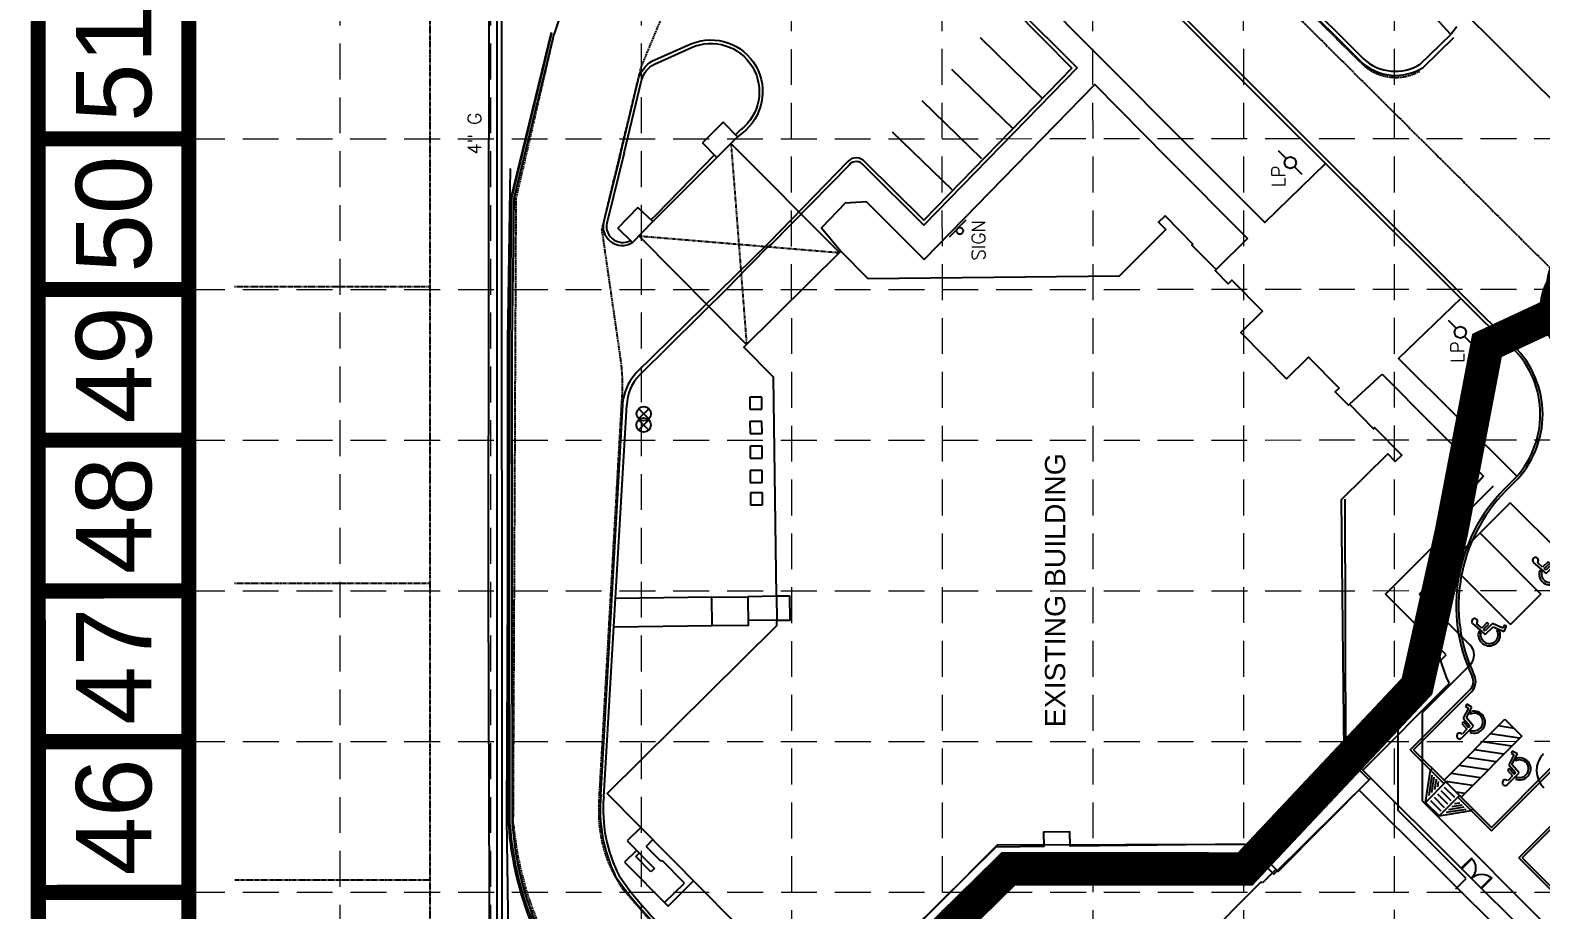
# Model space of a CAD drawing. Extents: x 4104 to 5368, y 3888 to 5908.
# Drawn here: x 4103.9 to 4419.7, y 5335.4 to 5519.3 of the extents above; entities that cross this region are included whole.
import ezdxf
from ezdxf.enums import TextEntityAlignment as Align

# ---------------------------------------------------------------- set-up
doc = ezdxf.new("R2010")
doc.units = 0
doc.header["$LTSCALE"] = 0.4
doc.header["$MEASUREMENT"] = 0
for name, pattern in [('DASHED', [0.75, 0.5, -0.25]), ('HIDDEN', [0.375, 0.25, -0.125]), ('LGDASH', [1.75, 1.5, -0.25]), ('MEDDASH', [1, 0.75, -0.25]), ('PHANTOM', [2.5, 1.25, -0.25, 0.25, -0.25, 0.25, -0.25])]:
    doc.linetypes.add(name, pattern=pattern)
doc.layers.get('0').update_dxf_attribs({"linetype": 'CONTINUOUS'})
for name, color, linetype in [('ADJOINERS', 7, 'PHANTOM'), ('BASE', 7, 'CONTINUOUS'), ('BLDG', 3, 'CONTINUOUS'), ('BLDGE', 6, 'CONTINUOUS'), ('BLINE', 5, 'LGDASH'), ('BORDER', 4, 'CONTINUOUS'), ('BOUNDARY', 1, 'CONTINUOUS'), ('BUILDING', 3, 'CONTINUOUS'), ('DOOR', 2, 'CONTINUOUS'), ('ECURB', 5, 'CONTINUOUS'), ('EFNC', 2, 'FENCE'), ('EGAS', 2, 'CONTINUOUS'), ('ESW', 2, 'CONTINUOUS'), ('EUTIL', 2, 'CONTINUOUS'), ('FIRELANE', 2, 'MEDDASH'), ('GRID', 254, 'HIDDEN'), ('HC', 2, 'CONTINUOUS'), ('LEGEND', 7, 'CONTINUOUS'), ('LIMITS OF DISTURBANCE', 1, 'HIDDEN'), ('PCURB', 6, 'CONTINUOUS'), ('PHASE2', 5, 'CONTINUOUS'), ('PSW', 7, 'CONTINUOUS'), ('SIGNS', 7, 'CONTINUOUS'), ('STRIPEE', 5, 'CONTINUOUS')]:
    doc.layers.add(name, color=color, linetype=linetype)
doc.styles.get("Standard").update_dxf_attribs({"font": 'ARIAL.TTF'})
doc.styles.add('TEXT80', font='simplex.shx', dxfattribs={"height": 1.4})
doc.linetypes.add('FENCE', pattern='A,0.5,-0.2,["X",Standard,S=0.1,R=0,X=-0.1,Y=-0.05],-0.2', length=0.9)

# ---------------------------------------------------------------- blocks, each defined once
blk = doc.blocks.new('HC')
for p, q in [((-1.64, 0.11), (-1.7, 0.95)), ((-1.42, 4.6), (-0.94, -1.46)), ((-0.21, 1.07), (-0.38, 3.48)), ((2.55, 1.07), (-0.21, 1.07)), ((-0.17, 0.27), (2.54, 0.23)), ((-0.04, -0.54), (-0.17, 0.27)), ((2.54, 0.23), (2.55, 1.07)), ((-0.94, -1.46), (2.96, -1.46)), ((3.64, -0.52), (-0.04, -0.54)), ((2.96, -1.46), (4.63, -5.46)), ((3.08, -3.16), (3.58, -4.29)), ((5.13, -4.25), (3.64, -0.52)), ((4.63, -5.46), (6.54, -4.73)), ((6.23, -3.87), (5.13, -4.25)), ((6.54, -4.73), (6.23, -3.87))]:
    blk.add_line(p, q)
for centre, radius, start, end in [((-0.33, 4.55), 1.04, 267.3924, 175.6045), ((-0.01, -2.54), 3.93, 116.6678, 333.5648), ((0.05, -2.57), 3.14, 121.8647, 347.727)]:
    blk.add_arc(centre, radius, start, end)
blk = doc.blocks.new('pdss02')
at = {"color": 0, "linetype": 'ByBlock'}
for p, q in [((0, 0.5), (0, 0)), ((0, 0), (0.03, 0)), ((0.03, 0.499), (0.03, 0)), ((0.97, 0.499), (0.97, 0)), ((0.97, 0), (1, 0)), ((1, 0.5), (1, 0))]:
    blk.add_line(p, q, dxfattribs=at)
for centre, start, end in [((0, 0), 0, 90), ((1, 0), 90, 180)]:
    blk.add_arc(centre, 0.5, start, end, dxfattribs=at)

msp = doc.modelspace()

# ---------------------------------------------------------------- linework, layer by layer
for p, q in [((4404.2, 5378.36), (4403.94, 5377.89)), ((4403.94, 5377.89), (4404.54, 5377.55)), ((4404.13, 5375.52), (4405.26, 5377.79)), ((4405.26, 5377.79), (4404.2, 5378.36)), ((4403.55, 5374.68), (4403.17, 5374.37)), ((4404.54, 5377.55), (4403.46, 5375.46)), ((4403.46, 5375.46), (4404.88, 5373.84)), ((4404.57, 5373.47), (4403.55, 5374.68)), ((4405.63, 5373.79), (4404.13, 5375.52)), ((4404.84, 5376.22), (4405.15, 5376.88)), ((4403.13, 5371.25), (4405.63, 5373.79)), ((4403.17, 5374.37), (4404.23, 5373.14)), ((4404.23, 5373.14), (4403.23, 5372.14)), ((4404.88, 5373.84), (4404.57, 5373.47)), ((4405.21, 5372.88), (4404.86, 5372.53)), ((4413.73, 5368.6), (4413.47, 5368.13)), ((4414.79, 5368.03), (4413.73, 5368.6)), ((4414.06, 5367.79), (4412.99, 5365.7)), ((4412.99, 5365.7), (4414.41, 5364.08)), ((4413.47, 5368.13), (4414.06, 5367.79)), ((4413.66, 5365.76), (4414.79, 5368.03)), ((4415.16, 5364.04), (4413.66, 5365.76)), ((4414.37, 5366.47), (4414.68, 5367.12)), ((4412.66, 5361.5), (4415.16, 5364.04)), ((4413.07, 5364.92), (4412.7, 5364.61)), ((4412.7, 5364.61), (4413.76, 5363.39)), ((4413.76, 5363.39), (4412.76, 5362.39)), ((4414.1, 5363.71), (4413.07, 5364.92)), ((4414.41, 5364.08), (4414.1, 5363.71)), ((4414.73, 5363.12), (4414.39, 5362.77))]:
    msp.add_line(p, q)
for centre, radius, start, end in [((4405.74, 5374.66), 1.84, 252.8117, 118.674), ((4405.75, 5374.62), 2.3, 247.6148, 104.5118), ((4402.74, 5371.76), 0.608, 38.3395, 306.5516), ((4415.27, 5364.9), 1.84, 252.8117, 118.674), ((4415.28, 5364.86), 2.3, 247.6148, 104.5118), ((4412.26, 5362), 0.608, 38.3395, 306.5516)]:
    msp.add_arc(centre, radius, start, end)
at = {"layer": 'ADJOINERS', "color": 253}
for p, q in [((4187.6, 5015.63), (4187.44, 5723.64)), ((4187.5, 5465.63), (4146.63, 5465.62)), ((4187.51, 5403.63), (4146.64, 5403.62)), ((4187.53, 5341.63), (4146.65, 5341.62))]:
    msp.add_line(p, q, dxfattribs=at)
at = {"layer": 'BASE', "const_width": 3.15}
for points in [[(5365.93, 3890.34), (5365.48, 5906.33), (4105.48, 5906.05), (4105.93, 3890.05)], [(5334.43, 3921.76), (5334.05, 5874.92), (4136.97, 5874.61), (4137.37, 3921.89)]]:
    msp.add_lwpolyline(points, close=True, dxfattribs=at)
for points in [[(4137.07, 5496.56), (4105.57, 5496.55)], [(4137.08, 5465.06), (4105.58, 5465.05)], [(4137.08, 5433.56), (4105.58, 5433.55)], [(4137.09, 5402.06), (4105.59, 5402.05)], [(4137.1, 5370.56), (4105.6, 5370.55)], [(4137.11, 5339.06), (4105.61, 5339.05)]]:
    msp.add_lwpolyline(points, dxfattribs=at)
at = {"layer": 'BLDG', "color": 7}
msp.add_line((4384.15, 5362.91), (4426.22, 5321.07), dxfattribs=at)
at = {"layer": 'BLDGE', "color": 7}
for p, q in [((4248.74, 5500.03), (4244.41, 5495.76)), ((4251.79, 5496.95), (4248.74, 5500.03)), ((4247.47, 5492.67), (4244.41, 5495.76)), ((4247.47, 5492.67), (4251.79, 5496.95)), ((4230.94, 5482.24), (4226.75, 5477.87)), ((4234.03, 5479.28), (4230.94, 5482.24)), ((4234.03, 5479.28), (4229.84, 5474.91)), ((4229.84, 5474.91), (4226.75, 5477.87))]:
    msp.add_line(p, q, dxfattribs=at)
at = {"layer": 'BLDGE', "color": 7, "linetype": 'HIDDEN'}
for p, q in [((4250.39, 5495.57), (4253.66, 5453.58)), ((4231.15, 5476.28), (4273.07, 5472.78))]:
    msp.add_line(p, q, dxfattribs=at)
at = {"layer": 'BLDGE', "color": 7, "flags": 128}
msp.add_lwpolyline([(4273.07, 5472.78), (4250.39, 5495.57)], dxfattribs=at)
at = {"layer": 'BLDGE', "color": 7}
for points in [[(4246.95, 5493.2), (4234.69, 5480.58), (4233.63, 5479.66)], [(4231.15, 5476.28), (4253.66, 5453.58)]]:
    msp.add_lwpolyline(points, dxfattribs=at)
at = {"layer": 'BLDGE', "color": 7, "flags": 128}
for points in [[(4270.31, 5313.44), (4224.49, 5359.74), (4259.97, 5394.84), (4259.95, 5395.94), (4262.75, 5395.98), (4262.69, 5400.98), (4259.89, 5400.94), (4259.29, 5446.77), (4253.1, 5453.03), (4273.36, 5473.07), (4278.99, 5467.38), (4331.59, 5467.94), (4341.33, 5477.58), (4339.78, 5479.14), (4341.13, 5480.48), (4346.97, 5474.58), (4346.76, 5474.37), (4351.82, 5469.25), (4351.61, 5469.04), (4354.35, 5466.26), (4355.13, 5467.04), (4361.53, 5460.57), (4356.98, 5456.07), (4366.55, 5446.4), (4371.1, 5450.9), (4377.5, 5444.43), (4376.72, 5443.66), (4379.46, 5440.89), (4379.67, 5441.1), (4384.74, 5435.98), (4384.95, 5436.19), (4390.6, 5430.47), (4389.25, 5429.14), (4387.71, 5430.7), (4377.97, 5421.07), (4378.53, 5368.6), (4384.15, 5362.91), (4363.89, 5342.87), (4357.7, 5349.12), (4321.28, 5348.71), (4321.25, 5351.71), (4315.75, 5351.65), (4315.78, 5348.65), (4305.78, 5348.53)], [(4253.89, 5400.86), (4253.97, 5394.86), (4246.47, 5394.76), (4246.39, 5400.76)]]:
    msp.add_lwpolyline(points, close=True, dxfattribs=at)
at = {"layer": 'BLINE', "color": 252}
msp.add_line((4202.45, 5687.63), (4947, 4946.93), dxfattribs=at)
at = {"layer": 'BORDER', "color": 7}
for p, q in [((4381.69, 5360.43), (4445.02, 5297.43)), ((4364.32, 5343.85), (4361.5, 5341.02)), ((4361.23, 5341.28), (4318.14, 5297.97)), ((4361.5, 5341.02), (4361.23, 5341.28))]:
    msp.add_line(p, q, dxfattribs=at)
msp.add_lwpolyline([(4378.71, 5421.24), (4378.84, 5367.49), (4383.8, 5362.56), (4364.75, 5343.43), (4359.67, 5348.47), (4359.67, 5349.06), (4306.05, 5348.92), (4270.44, 5313.12), (4265.44, 5318.09)], dxfattribs=at)
at = {"layer": 'BOUNDARY', "color": 7}
for p, q in [((4202.44, 5723.64), (4514.96, 5412.01)), ((4202.64, 4833.31), (4202.44, 5723.64))]:
    msp.add_line(p, q, dxfattribs=at)
at = {"layer": 'BUILDING'}
msp.add_line((4384.95, 5436.19), (4384.95, 5436.19), dxfattribs=at)
msp.add_line((4384.95, 5436.19), (4384.95, 5436.19), dxfattribs=at)
at = {"layer": 'ECURB', "color": 7}
for p, q in [((4326.81, 5539.3), (4357.84, 5508.21)), ((4327.28, 5539.91), (4358.22, 5508.89)), ((4199.77, 5525.65), (4199.72, 5467.26)), ((4204.31, 5483.67), (4212.87, 5518.83)), ((4204.6, 5484.21), (4212.96, 5518.66)), ((4205.1, 5484.15), (4213.45, 5518.54)), ((4394.45, 5512.18), (4400.86, 5518.39)), ((4395.11, 5511.51), (4401.51, 5517.72)), ((4357.84, 5508.21), (4403.04, 5463.14)), ((4358.22, 5508.89), (4403.58, 5463.61)), ((4203.94, 5454.22), (4204.31, 5483.67)), ((4204.17, 5454.08), (4204.6, 5484.21)), ((4204.67, 5454.08), (4205.1, 5484.15)), ((4199.72, 5467.26), (4199.64, 5401.87)), ((4403.04, 5463.14), (4413.61, 5452.63)), ((4403.58, 5463.61), (4414.14, 5453.17)), ((4203.94, 5403.16), (4203.94, 5454.22)), ((4204.13, 5403.23), (4204.17, 5454.08)), ((4204.63, 5403.23), (4204.67, 5454.08)), ((4223.19, 5359.43), (4227.89, 5442.2)), ((4223.79, 5359.05), (4228.62, 5440.9)), ((4203.89, 5353.17), (4203.94, 5403.16)), ((4204.19, 5353.39), (4204.13, 5403.23)), ((4204.69, 5353.41), (4204.63, 5403.23)), ((4199.64, 5401.87), (4199.86, 5338.28)), ((4226.28, 5342.38), (4226.28, 5342.38)), ((4227.02, 5342.52), (4227.02, 5342.52)), ((4199.86, 5338.28), (4199.87, 5275.34))]:
    msp.add_line(p, q, dxfattribs=at)
at = {"layer": 'ECURB', "color": 7, "flags": 128}
for points in [[(4175.9, 5763.78), (4210.55, 5729.32), (4236.94, 5702.75, -0.423735), (4236.27, 5680.86), (4227.8, 5674.58), (4208.27, 5674.42), (4208.08, 5614.67), (4208.21, 5553.44), (4220.89, 5553.37, -0.489479), (4224.5, 5548.71), (4217.02, 5529.29), (4213.45, 5518.54)], [(4254.81, 5665.96), (4252.84, 5664.5), (4250.61, 5661.63), (4249.86, 5659.43), (4249.76, 5635.02, 0.59375), (4256.82, 5631.26), (4267.69, 5641.85), (4298.16, 5611.58), (4330.82, 5578.68), (4320.32, 5568.23, 0.790805), (4322.6, 5564.14), (4325.03, 5564.34, -0.151099), (4332.39, 5562.44), (4339.97, 5554.69), (4382.07, 5512.73, 0.344268), (4395.11, 5511.51)], [(4340.31, 5555.43), (4340.45, 5555.28), (4382.68, 5513.22, 0.336546), (4394.45, 5512.18)], [(4327.28, 5539.91), (4327.28, 5539.91), (4327.28, 5539.91, 0.433305), (4321.85, 5540.46), (4309.41, 5527.51, 0.468128), (4309.32, 5523.83), (4321.67, 5511.34), (4290.71, 5479.53), (4278.42, 5491.68, 0.456554), (4274.84, 5491.86), (4258.29, 5474.85), (4230.65, 5447.71, 0.151384), (4227.89, 5442.2)], [(4326.81, 5539.3), (4326.81, 5539.3), (4325.86, 5540.06, 0.46363), (4322.56, 5540.09), (4309.95, 5527, 0.454269), (4309.77, 5524.32), (4322.74, 5511.44), (4290.71, 5478.5), (4278.09, 5491.06, 0.480134), (4275.17, 5491.16), (4258.87, 5474.56), (4258.19, 5474.04), (4250.85, 5466.59), (4250.21, 5465.9), (4231.19, 5447.12, 0.185649), (4228.62, 5440.9)], [(4227.27, 5493.34), (4227.27, 5493.34), (4230.97, 5508.84, -0.197944), (4233.98, 5512.87), (4241.26, 5516.05, -0.875772), (4253.47, 5498.4), (4251.79, 5496.95)], [(4227.27, 5493.34), (4227.27, 5493.34), (4223.91, 5479.61, 0.716895), (4229.84, 5474.91)]]:
    msp.add_lwpolyline(points, format="xyb", dxfattribs=at)
for points in [[(4402.04, 5519.89), (4402.04, 5519.89), (4400.86, 5518.39)], [(4247.47, 5492.67), (4234.03, 5479.28)]]:
    msp.add_lwpolyline(points, dxfattribs=at)
at = {"layer": 'ECURB', "color": 7}
for points in [[(4228.04, 5493.66), (4228.04, 5493.66), (4231.72, 5508.78, -0.22527), (4234.42, 5512.19), (4242.11, 5515.64, -0.887328), (4252.38, 5498.42), (4251.34, 5497.4)], [(4228.04, 5493.66), (4228.04, 5493.66), (4224.57, 5479.49, 0.691382), (4229.42, 5475.31)]]:
    msp.add_lwpolyline(points, format="xyb", dxfattribs=at)
for centre, radius, start, end in [((4254.96, 5356.38), 31.92, 174.5022, 206.0014), ((4254.28, 5356.43), 30.61, 175.1016, 207.0381), ((4270.22, 5357.71), 66.49, 183.9195, 221.0272), ((4268.43, 5357.44), 64.36, 183.6039, 219.2973), ((4268.43, 5357.44), 63.86, 183.6177, 219.3019), ((4284.35, 5382.41), 70.53, 214.5791, 230.8665), ((4278.75, 5377.19), 62.27, 213.8292, 231.5546)]:
    msp.add_arc(centre, radius, start, end, dxfattribs=at)
at = {"layer": 'EFNC', "color": 253, "flags": 128}
msp.add_lwpolyline([(4203.44, 5171.45), (4203.44, 5171.45), (4203.78, 5214.93), (4203.76, 5270.23), (4204.09, 5315.67), (4203.54, 5354.45), (4203.77, 5403.13), (4203.74, 5454.31), (4204.29, 5490.36)], dxfattribs=at)
at = {"layer": 'EGAS', "color": 254}
msp.add_line((4201.65, 4808.92), (4201.44, 5723.64), dxfattribs=at)
at = {"layer": 'ESW', "color": 7}
for p, q in [((4358.35, 5475.71), (4351.82, 5469.25)), ((4379.67, 5441.1), (4386.49, 5447.37)), ((4386.49, 5447.37), (4386.49, 5447.37)), ((4386.49, 5447.37), (4407.73, 5426.05)), ((4246.39, 5400.76), (4226.24, 5400.5)), ((4259.89, 5400.94), (4253.89, 5400.86)), ((4259.89, 5400.94), (4259.95, 5395.94)), ((4246.47, 5394.76), (4225.88, 5394.49)), ((4259.95, 5395.94), (4253.95, 5395.86))]:
    msp.add_line(p, q, dxfattribs=at)
at = {"layer": 'ESW', "color": 7, "flags": 128}
for points in [[(4400.86, 5518.39), (4400.86, 5518.39), (4396.14, 5523.52), (4363.67, 5555.69), (4326.46, 5592.82), (4292.12, 5627.15), (4259.52, 5659.6), (4253.91, 5664.52)], [(4326.37, 5507.85), (4326.37, 5507.85), (4290.75, 5471.33), (4278.7, 5483.41), (4274.27, 5483.09), (4269.29, 5477.94), (4273.36, 5473.07)], [(4326.34, 5508.03), (4341.61, 5492.61), (4358.35, 5475.71)]]:
    msp.add_lwpolyline(points, dxfattribs=at)
at = {"layer": 'ESW', "color": 7}
for points in [[(4312.08, 5529.2), (4345.27, 5495.79), (4361.98, 5479.07), (4374.67, 5491.43)], [(4402.98, 5463.2), (4389.97, 5450.66), (4414.7, 5426.05)]]:
    msp.add_lwpolyline(points, dxfattribs=at)
at = {"layer": 'EUTIL', "color": 7}
for p, q in [((4366.48, 5492.43), (4364.85, 5494.06)), ((4369.8, 5489.11), (4368.18, 5490.74)), ((4402.02, 5456.97), (4400.39, 5458.59)), ((4405.34, 5453.64), (4403.72, 5455.27)), ((4256.84, 5442.54), (4254.34, 5442.53)), ((4254.34, 5442.53), (4254.36, 5440.03)), ((4256.86, 5440.04), (4256.84, 5442.54)), ((4231.06, 5435.69), (4233.2, 5437.82)), ((4233.19, 5435.69), (4231.06, 5437.81)), ((4231.09, 5438.03), (4233.23, 5440.16)), ((4233.22, 5438.03), (4231.1, 5440.15)), ((4254.36, 5440.03), (4256.86, 5440.04)), ((4256.87, 5437.49), (4254.37, 5437.47)), ((4254.37, 5437.47), (4254.38, 5434.97)), ((4254.38, 5434.97), (4256.88, 5434.99)), ((4256.88, 5434.99), (4256.87, 5437.49)), ((4256.9, 5432.31), (4254.4, 5432.3)), ((4254.4, 5432.3), (4254.41, 5429.8)), ((4256.91, 5429.81), (4256.9, 5432.31)), ((4254.41, 5429.8), (4256.91, 5429.81)), ((4256.92, 5427.25), (4254.42, 5427.24)), ((4254.42, 5427.24), (4254.44, 5424.74)), ((4256.94, 5424.75), (4256.92, 5427.25)), ((4254.44, 5424.74), (4256.94, 5424.75)), ((4256.95, 5422.58), (4254.45, 5422.57)), ((4254.45, 5422.57), (4254.46, 5420.07)), ((4256.96, 5420.08), (4256.95, 5422.58)), ((4254.46, 5420.07), (4256.96, 5420.08)), ((4231.53, 5352.64), (4228.68, 5349.82)), ((4228.68, 5349.82), (4234.38, 5344.06)), ((4234.06, 5350.08), (4232.64, 5348.67)), ((4230.65, 5347.83), (4228.17, 5345.37)), ((4230.5, 5346.56), (4231.21, 5347.26)), ((4233.67, 5343.36), (4230.5, 5346.56)), ((4235.8, 5345.47), (4232.64, 5348.67)), ((4228.17, 5345.37), (4237.24, 5336.2)), ((4234.38, 5344.06), (4233.67, 5343.36)), ((4236.02, 5345.68), (4235.8, 5345.47)), ((4240.66, 5340.99), (4236.02, 5345.68)), ((4236.53, 5336.91), (4240.66, 5340.99)), ((4237.24, 5336.2), (4242.57, 5341.48))]:
    msp.add_line(p, q, dxfattribs=at)
for centre, radius in [((4367.33, 5491.59), 1.2), ((4402.87, 5456.12), 1.2), ((4232.13, 5436.75), 1.5), ((4232.16, 5439.09), 1.5)]:
    msp.add_circle(centre, radius, dxfattribs=at)
at = {"layer": 'FIRELANE', "color": 7}
for p, q in [((4231.6, 5511.5), (4237.31, 5525.22)), ((4205.49, 5484.09), (4213.45, 5518.54)), ((4223.43, 5477.63), (4231.6, 5511.5)), ((4204.89, 5353.33), (4205.49, 5484.09)), ((4227.26, 5451.12), (4223.43, 5477.63)), ((4222.79, 5357.21), (4227.57, 5441.47)), ((4235.33, 5331.09), (4227.84, 5339.66))]:
    msp.add_line(p, q, dxfattribs=at)
at = {"layer": 'FIRELANE', "color": 7, "flags": 128}
msp.add_lwpolyline([(4252.12, 5664.58), (4249.3, 5659.93), (4249.43, 5633.27), (4285.24, 5598.16), (4320.56, 5563.96), (4325.41, 5564.07, -0.212708), (4331.8, 5562.03), (4382.69, 5511.87, 0.311641), (4394.44, 5510.71)], format="xyb", dxfattribs=at)
at = {"layer": 'FIRELANE', "color": 7}
for centre, radius, start, end in [((4188.19, 5445.01), 39.54, 354.8632, 8.8775), ((4250.59, 5355.71), 27.84, 176.9089, 215.1983), ((4276.04, 5360.11), 71.47, 185.4495, 214.564)]:
    msp.add_arc(centre, radius, start, end, dxfattribs=at)
at = {"layer": 'GRID', "color": 252, "linetype": 'HIDDEN', "lineweight": 0, "ltscale": 75}
for p, q in [((4169.02, 3922.73), (4168.59, 5875.73)), ((4200.52, 3922.73), (4200.09, 5875.73)), ((4232.02, 3922.74), (4231.59, 5875.74)), ((4263.42, 3921.59), (4262.99, 5874.59)), ((4294.92, 3921.6), (4294.49, 5874.6)), ((4326.42, 3921.6), (4325.99, 5874.6)), ((4357.92, 3921.61), (4357.49, 5874.61)), ((4389.42, 3921.62), (4388.99, 5874.62)), ((4137.07, 5496.56), (5239.71, 5496.81)), ((4137.08, 5465.06), (5239.72, 5465.31)), ((4137.08, 5433.56), (5239.72, 5433.81)), ((4137.09, 5402.06), (5239.73, 5402.31)), ((4137.1, 5370.56), (5239.74, 5370.81)), ((4137.11, 5339.06), (5239.74, 5339.31))]:
    msp.add_line(p, q, dxfattribs=at)
at = {"layer": 'HC', "color": 252}
for p, q in [((4399.47, 5362.48), (4412.17, 5375.24)), ((4412.17, 5375.24), (4415.71, 5371.72)), ((4415.71, 5371.72), (4403.02, 5358.95)), ((4415.26, 5371.26), (4409.13, 5372.18)), ((4414.09, 5373.33), (4410.77, 5373.83)), ((4411.98, 5367.96), (4405.84, 5368.88)), ((4413.62, 5369.61), (4407.48, 5370.53)), ((4408.7, 5364.66), (4402.56, 5365.58)), ((4410.34, 5366.31), (4404.2, 5367.23)), ((4395.6, 5357.87), (4396.64, 5364.59)), ((4399.83, 5362.13), (4395.6, 5357.87)), ((4396.33, 5359.32), (4396.98, 5363.55)), ((4396.99, 5364.95), (4396.64, 5364.59)), ((4396.93, 5359.92), (4397.42, 5363.11)), ((4397.53, 5360.52), (4397.86, 5362.68)), ((4398.13, 5361.12), (4398.3, 5362.24)), ((4403.02, 5358.95), (4399.47, 5362.48)), ((4405.42, 5361.36), (4399.74, 5362.21)), ((4407.06, 5363.01), (4400.92, 5363.93)), ((4397.36, 5358.94), (4399.49, 5356.82)), ((4398.07, 5359.65), (4400.19, 5357.53)), ((4402.66, 5359.31), (4398.43, 5355.05)), ((4398.77, 5360.36), (4400.9, 5358.24)), ((4403.77, 5359.71), (4401.99, 5359.98)), ((4395.6, 5357.87), (4398.43, 5355.05)), ((4396.66, 5358.23), (4398.78, 5356.11)), ((4398.43, 5355.05), (4405.15, 5356.13)), ((4399.87, 5355.79), (4404.1, 5356.47)), ((4400.47, 5356.39), (4403.66, 5356.91)), ((4401.07, 5357), (4403.22, 5357.34)), ((4401.67, 5357.6), (4402.78, 5357.78)), ((4405.5, 5356.49), (4405.15, 5356.13))]:
    msp.add_line(p, q, dxfattribs=at)
at = {"layer": 'LEGEND', "color": 170, "ltscale": 100, "const_width": 5.97}
msp.add_lwpolyline([(4446.94, 5469.1, 0.520567), (4446.94, 5469.1, 0.765195), (4432.72, 5474.27, 0.417879), (4423.76, 5465.94, 0.6649), (4432.63, 5453.09, 0.744833), (4443.51, 5439.41, 0.975642), (4459.1, 5439.2, 0.520567), (4467.08, 5450.42, 0.520567), (4459.63, 5457.01, 0.540264), (4446.94, 5469.1)], format="xyb", close=True, dxfattribs=at)
at = {"layer": 'LIMITS OF DISTURBANCE', "color": 1, "linetype": 'DASHED', "ltscale": 150, "const_width": 7}
msp.add_lwpolyline([(4486.63, 4292.33), (4486.27, 4138.12), (4510.85, 4138.36), (4858.8, 4142.92), (4857.19, 4267.32), (4935.33, 4267.17), (4935.33, 4298.98), (4845.33, 4299.77), (4844.96, 4402.62), (4856.59, 4415.29), (4642.8, 4631.28), (4977.39, 4972.12), (4461.46, 5478.06), (4408.44, 5453.39), (4400.98, 5414.29), (4393.81, 5382.15), (4357.89, 5343.95), (4308.39, 5343.98), (4249.06, 5285.71), (4333.89, 5203.27), (4193, 5203.18), (4193.76, 4829.67), (4475.02, 4830.75)], dxfattribs=at)
at = {"layer": 'PCURB', "color": 7}
for p, q in [((4414.14, 5453.17), (4413.61, 5452.63)), ((4414.14, 5453.17), (4413.61, 5452.63)), ((4412.04, 5423.32), (4413.9, 5425.19)), ((4412.4, 5422.97), (4414.26, 5424.84)), ((4392.39, 5368.83), (4404.85, 5381.36)), ((4393.09, 5368.83), (4405.21, 5381)), ((4392.39, 5368.83), (4399.48, 5361.77)), ((4393.09, 5368.83), (4399.83, 5362.13)), ((4409.4, 5352.61), (4422.09, 5365.37)), ((4409.4, 5351.9), (4422.1, 5364.66)), ((4399.48, 5361.07), (4401.61, 5358.95)), ((4402.31, 5358.95), (4409.4, 5351.9)), ((4402.66, 5359.31), (4409.4, 5352.61)), ((4415.07, 5346.26), (4427.77, 5359.02)), ((4415.78, 5346.26), (4428.48, 5359.02)), ((4415.07, 5346.26), (4423.58, 5337.79)), ((4415.78, 5346.26), (4423.93, 5338.15))]:
    msp.add_line(p, q, dxfattribs=at)
for centre, radius, start, end in [((4400.08, 5438.95), 19.5, 315.1487, 45.3321), ((4400.08, 5438.95), 20, 315.1487, 45.3321), ((4436.5, 5398.99), 34.5, 135.1487, 205.4035), ((4436.5, 5398.99), 34, 135.1487, 205.4035), ((4403.08, 5383.12), 2.5, 315.1487, 25.4035), ((4403.08, 5383.12), 3, 315.1487, 25.4035)]:
    msp.add_arc(centre, radius, start, end, dxfattribs=at)
at = {"layer": 'PHASE2', "color": 7}
for p, q in [((4387.19, 5401.42), (4409.78, 5424)), ((4413.3, 5420.46), (4394.26, 5401.42)), ((4423.96, 5409.9), (4413.3, 5420.46)), ((4406.99, 5414.15), (4419.72, 5401.42)), ((4400.7, 5407.71), (4413.35, 5395.05)), ((4399.92, 5388.69), (4387.19, 5401.42)), ((4394.26, 5401.42), (4404.87, 5390.81)), ((4419.72, 5401.42), (4413.35, 5395.05)), ((4389.87, 5378.64), (4399.92, 5388.69)), ((4404.87, 5386.57), (4394.87, 5376.57)), ((4389.87, 5356.13), (4389.87, 5378.64)), ((4394.87, 5376.57), (4394.87, 5358.2)), ((4404.07, 5341.93), (4389.87, 5356.13)), ((4394.87, 5358.2), (4442.97, 5310.1)), ((4401.95, 5339.81), (4404.07, 5341.93))]:
    msp.add_line(p, q, dxfattribs=at)
for centre, radius, start, end in [((4402.75, 5388.69), 3, 314.9999, 44.9999), ((4423.8, 5364.49), 5, 135.3101, 225.3101)]:
    msp.add_arc(centre, radius, start, end, dxfattribs=at)
at = {"layer": 'PSW', "color": 7}
msp.add_line((4382.51, 5364.57), (4400.53, 5382.68), dxfattribs=at)
at = {"layer": 'PSW'}
msp.add_arc((4436.5, 5398.99), 39.5, 136.7551, 204.3902, dxfattribs=at)
at = {"layer": 'SIGNS'}
msp.add_line((4299.47, 5479.59), (4295.98, 5476.01), dxfattribs=at)
msp.add_circle((4298.23, 5477.31), 0.703, dxfattribs=at)
at = {"layer": 'STRIPEE', "color": 252, "flags": 128}
for points in [[(4315.48, 5505.08), (4315.48, 5505.08), (4302.59, 5517.67)], [(4309.3, 5498.7), (4309.3, 5498.7), (4296.53, 5511.09)], [(4302.79, 5492.42), (4302.79, 5492.42), (4290.34, 5504.49)], [(4296.6, 5485.91), (4296.6, 5485.91), (4284.19, 5497.95)]]:
    msp.add_lwpolyline(points, dxfattribs=at)

# ---------------------------------------------------------------- block references
at = {"layer": 'DOOR', "color": 7, "xscale": -6, "yscale": 6, "zscale": 0.08333333333333333, "rotation": 315.1487147389639}
msp.add_blockref('pdss02', (4407.32, 5339.87), dxfattribs=at)
at = {"layer": 'PHASE2', "color": 7, "linetype": 'Continuous', "xscale": 0.5858841592220497, "zscale": 0.5858841592217091, "rotation": 44.70846520351249}
for p, yscale in [((4420.59, 5406.68), 0.5858841592216536), ((4407.86, 5393.95), 0.5858841592216539)]:
    msp.add_blockref('HC', p, dxfattribs=dict(at, yscale=yscale))

# ---------------------------------------------------------------- texts
at = {"layer": 'BASE'}
for s, p in [('51', (4121.32, 5512.31)), ('50', (4121.32, 5480.81)), ('49', (4121.33, 5449.31)), ('48', (4121.34, 5417.81)), ('47', (4121.34, 5386.31)), ('46', (4121.35, 5354.81))]:
    msp.add_text(s, height=15.75, rotation=90.0128, dxfattribs=at).set_placement(p, align=Align.MIDDLE_CENTER)
at = {"layer": 'BLDGE', "color": 7}
msp.add_text('EXISTING BUILDING', height=4.24, rotation=90.0001, dxfattribs=at).set_placement((4320.27, 5373.58))
at = {"layer": 'EGAS', "color": 254, "style": 'TEXT80'}
msp.add_text('4" G', height=2.8, rotation=90.0001, dxfattribs=at).set_placement((4198.18, 5493.25))
at = {"layer": 'EUTIL', "color": 7, "style": 'TEXT80'}
for p in [(4366.23, 5486.45), (4403.69, 5449.72)]:
    msp.add_text('LP', height=2.8, rotation=90.0128, dxfattribs=at).set_placement(p)
at = {"layer": 'SIGNS', "style": 'TEXT80'}
msp.add_text('SIGN', height=2.8, rotation=89.8692, dxfattribs=at).set_placement((4303.52, 5475.38), align=Align.CENTER)

doc.saveas('drawing.dxf')
